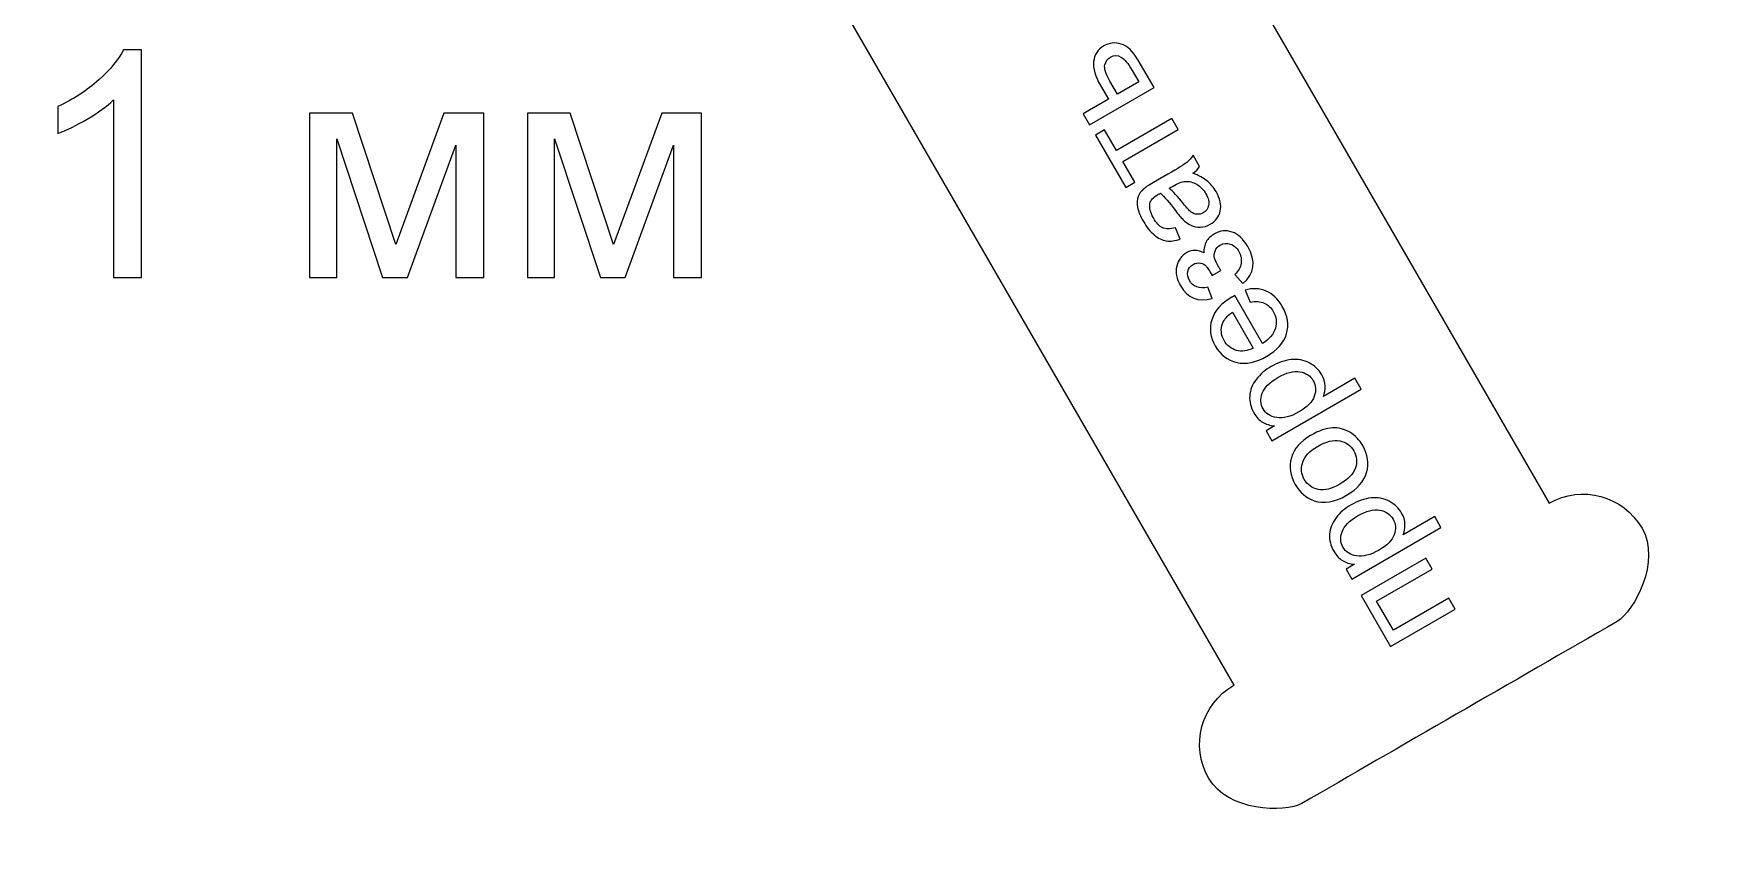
# Model space of a CAD drawing. Header units: millimetres. Extents: x -998 to 1016, y -1915 to 1914.
# Drawn here: x 763.2 to 837.3, y 1397.1 to 1432.8 of the extents above; entities that cross this region are included whole.
import ezdxf

# ---------------------------------------------------------------- set-up
doc = ezdxf.new("R2010")
doc.units = ezdxf.units.MM
doc.header["$MEASUREMENT"] = 0
doc.layers.add('layer 1', color=7, linetype='Continuous')

msp = doc.modelspace()

# ---------------------------------------------------------------- linework, layer by layer
at = {"layer": 'layer 1', "color": 231, "lineweight": 20}
for points, knots in [([(904.7245, 1396.4717), (868.826, 1334.2937), (789.3192, 1312.9899), (727.1412, 1348.8884), (727.1412, 1348.8884), (664.9632, 1384.7869), (643.6594, 1464.2937), (679.5579, 1526.4717), (679.5579, 1526.4717), (715.4564, 1588.6497), (794.9632, 1609.9535), (857.1412, 1574.055), (857.1412, 1574.055), (919.3192, 1538.1565), (940.623, 1458.6497), (904.7245, 1396.4717)], [0, 0, 0, 0, 0.2, 0.2, 0.2, 0.2, 0.4, 0.4, 0.4, 0.4, 0.6, 0.6, 0.6, 0.6, 1, 1, 1, 1]), ([(815.9603, 1518.743), (815.9603, 1518.743), (787.5224, 1469.4717), (787.5224, 1469.4717), (787.5224, 1469.4717), (787.5224, 1469.4717), (730.6331, 1469.4718), (730.6331, 1469.4718), (730.6331, 1469.4718), (730.6261, 1471.1226), (729.2878, 1472.4589), (727.6333, 1472.4589), (727.6333, 1472.4589), (725.9787, 1472.4589), (724.6333, 1470.3496), (724.6333, 1469.4588), (724.6333, 1469.4588), (724.6329, 1464.2341), (724.6331, 1458.247), (724.6333, 1453.4587), (724.6333, 1453.4587), (724.6332, 1452.5679), (725.9765, 1450.4586), (727.6332, 1450.4586), (727.6332, 1450.4586), (729.29, 1450.4586), (730.6333, 1451.8018), (730.6333, 1453.4586), (730.6333, 1453.4586), (730.6333, 1453.4586), (730.6331, 1453.4717), (730.6331, 1453.4717), (730.6331, 1453.4717), (730.6331, 1453.4717), (787.5224, 1453.4717), (787.5224, 1453.4717), (787.5224, 1453.4717), (787.5224, 1453.4717), (815.967, 1404.2041), (815.967, 1404.2041), (815.967, 1404.2041), (815.967, 1404.2041), (815.9556, 1404.1977), (815.9556, 1404.1977), (815.9556, 1404.1977), (814.5208, 1403.3693), (814.029, 1401.5344), (814.8574, 1400.0996), (814.8574, 1400.0996), (815.6858, 1398.6648), (818.1843, 1398.5562), (818.9557, 1399.0016), (818.9557, 1399.0016), (823.1027, 1401.3958), (828.2872, 1404.3896), (832.8122, 1407.0017), (832.8122, 1407.0017), (833.5835, 1407.447), (834.7376, 1409.6668), (833.9103, 1411.0997), (833.9103, 1411.0997), (833.083, 1412.5326), (831.2567, 1413.0235), (829.8235, 1412.2042), (829.8235, 1412.2042), (829.8235, 1412.2042), (801.3788, 1461.4718), (801.3788, 1461.4718), (801.3788, 1461.4718), (801.3788, 1461.4718), (829.8234, 1510.7391), (829.8234, 1510.7391), (829.8234, 1510.7391), (831.2582, 1509.9107), (833.0929, 1510.4024), (833.9214, 1511.8372), (833.9214, 1511.8372), (834.7498, 1513.272), (834.2582, 1515.1069), (832.8234, 1515.9352), (832.8234, 1515.9352), (832.8234, 1515.9352), (818.9669, 1523.9352), (818.9669, 1523.9352), (818.9669, 1523.9352), (817.5457, 1524.7805), (815.6831, 1524.2628), (814.8622, 1522.841), (814.8622, 1522.841), (814.0338, 1521.4062), (814.5255, 1519.5714), (815.9603, 1518.743)], [0, 0, 0, 0, 0.0416667, 0.0416667, 0.0416667, 0.0416667, 0.0833333, 0.0833333, 0.0833333, 0.0833333, 0.125, 0.125, 0.125, 0.125, 0.1666667, 0.1666667, 0.1666667, 0.1666667, 0.2083333, 0.2083333, 0.2083333, 0.2083333, 0.25, 0.25, 0.25, 0.25, 0.2916667, 0.2916667, 0.2916667, 0.2916667, 0.3333333, 0.3333333, 0.3333333, 0.3333333, 0.375, 0.375, 0.375, 0.375, 0.4166667, 0.4166667, 0.4166667, 0.4166667, 0.4583333, 0.4583333, 0.4583333, 0.4583333, 0.5, 0.5, 0.5, 0.5, 0.5416667, 0.5416667, 0.5416667, 0.5416667, 0.5833333, 0.5833333, 0.5833333, 0.5833333, 0.625, 0.625, 0.625, 0.625, 0.6666667, 0.6666667, 0.6666667, 0.6666667, 0.7083333, 0.7083333, 0.7083333, 0.7083333, 0.75, 0.75, 0.75, 0.75, 0.7916667, 0.7916667, 0.7916667, 0.7916667, 0.8333333, 0.8333333, 0.8333333, 0.8333333, 0.875, 0.875, 0.875, 0.875, 0.9166667, 0.9166667, 0.9166667, 0.9166667, 1, 1, 1, 1])]:
    msp.add_open_spline(points, degree=3, knots=knots, dxfattribs=at)
at = {"layer": 'layer 1', "color": 250}
for points, knots in [([(767.918, 1422.1332), (767.918, 1422.1332), (766.6924, 1422.1332), (766.6924, 1422.1332), (766.6924, 1422.1332), (766.6924, 1422.1332), (766.6924, 1429.9372), (766.6924, 1429.9372), (766.6924, 1429.9372), (766.3976, 1429.654), (766.0099, 1429.3731), (765.5318, 1429.0923), (765.5318, 1429.0923), (765.0536, 1428.8114), (764.6218, 1428.6002), (764.2412, 1428.4609), (764.2412, 1428.4609), (764.2412, 1428.4609), (764.2412, 1429.6447), (764.2412, 1429.6447), (764.2412, 1429.6447), (764.9259, 1429.965), (765.5248, 1430.355), (766.0378, 1430.8146), (766.0378, 1430.8146), (766.5508, 1431.2719), (766.9152, 1431.7153), (767.1288, 1432.147), (767.1288, 1432.147), (767.1288, 1432.147), (767.918, 1432.147), (767.918, 1432.147), (767.918, 1432.147), (767.918, 1432.147), (767.918, 1422.1332), (767.918, 1422.1332)], [0, 0, 0, 0, 0.1, 0.1, 0.1, 0.1, 0.2, 0.2, 0.2, 0.2, 0.3, 0.3, 0.3, 0.3, 0.4, 0.4, 0.4, 0.4, 0.5, 0.5, 0.5, 0.5, 0.6, 0.6, 0.6, 0.6, 0.7, 0.7, 0.7, 0.7, 0.8, 0.8, 0.8, 0.8, 1, 1, 1, 1]), ([(809.6121, 1428.842), (809.6121, 1428.842), (809.3352, 1429.3231), (809.3352, 1429.3231), (809.3352, 1429.3231), (809.3352, 1429.3231), (810.4427, 1429.9631), (810.4427, 1429.9631), (810.4427, 1429.9631), (810.4427, 1429.9631), (810.091, 1430.5716), (810.091, 1430.5716), (810.091, 1430.5716), (809.8626, 1430.9696), (809.7626, 1431.3191), (809.7931, 1431.6233), (809.7931, 1431.6233), (809.8226, 1431.9265), (809.9731, 1432.156), (810.2437, 1432.3129), (810.2437, 1432.3129), (810.4806, 1432.4497), (810.7353, 1432.4771), (811.007, 1432.3949), (811.007, 1432.3949), (811.2786, 1432.3129), (811.5281, 1432.0749), (811.7544, 1431.6823), (811.7544, 1431.6823), (811.7544, 1431.6823), (812.4493, 1430.48), (812.4493, 1430.48), (812.4493, 1430.48), (812.4493, 1430.48), (809.6121, 1428.842), (809.6121, 1428.842)], [0, 0, 0, 0, 0.1, 0.1, 0.1, 0.1, 0.2, 0.2, 0.2, 0.2, 0.3, 0.3, 0.3, 0.3, 0.4, 0.4, 0.4, 0.4, 0.5, 0.5, 0.5, 0.5, 0.6, 0.6, 0.6, 0.6, 0.7, 0.7, 0.7, 0.7, 0.8, 0.8, 0.8, 0.8, 1, 1, 1, 1]), ([(811.7755, 1430.7327), (811.7755, 1430.7327), (811.4849, 1431.237), (811.4849, 1431.237), (811.4849, 1431.237), (811.3091, 1431.5423), (811.146, 1431.737), (810.9964, 1431.8244), (810.9964, 1431.8244), (810.8459, 1431.9107), (810.6922, 1431.9086), (810.5333, 1431.8171), (810.5333, 1431.8171), (810.4111, 1431.7465), (810.329, 1431.6349), (810.288, 1431.4833), (810.288, 1431.4833), (810.2479, 1431.3317), (810.3226, 1431.0906), (810.5122, 1430.7622), (810.5122, 1430.7622), (810.5122, 1430.7622), (810.8407, 1430.1926), (810.8407, 1430.1926), (810.8407, 1430.1926), (810.8407, 1430.1926), (811.7755, 1430.7327), (811.7755, 1430.7327)], [0, 0, 0, 0, 0.125, 0.125, 0.125, 0.125, 0.25, 0.25, 0.25, 0.25, 0.375, 0.375, 0.375, 0.375, 0.5, 0.5, 0.5, 0.5, 0.625, 0.625, 0.625, 0.625, 0.75, 0.75, 0.75, 0.75, 1, 1, 1, 1]), ([(775.3135, 1429.3615), (775.3135, 1429.3615), (777.1983, 1429.3615), (777.1983, 1429.3615), (777.1983, 1429.3615), (777.1983, 1429.3615), (779.1087, 1423.577), (779.1087, 1423.577), (779.1087, 1423.577), (779.1087, 1423.577), (781.2234, 1429.3615), (781.2234, 1429.3615), (781.2234, 1429.3615), (781.2234, 1429.3615), (782.9736, 1429.3615), (782.9736, 1429.3615), (782.9736, 1429.3615), (782.9736, 1429.3615), (782.9736, 1422.1332), (782.9736, 1422.1332), (782.9736, 1422.1332), (782.9736, 1422.1332), (781.7479, 1422.1332), (781.7479, 1422.1332), (781.7479, 1422.1332), (781.7479, 1422.1332), (781.7479, 1427.9525), (781.7479, 1427.9525), (781.7479, 1427.9525), (781.7479, 1427.9525), (779.6194, 1422.1332), (779.6194, 1422.1332), (779.6194, 1422.1332), (779.6194, 1422.1332), (778.5238, 1422.1332), (778.5238, 1422.1332), (778.5238, 1422.1332), (778.5238, 1422.1332), (776.5112, 1428.2311), (776.5112, 1428.2311), (776.5112, 1428.2311), (776.5112, 1428.2311), (776.5112, 1422.1332), (776.5112, 1422.1332), (776.5112, 1422.1332), (776.5112, 1422.1332), (775.3135, 1422.1332), (775.3135, 1422.1332), (775.3135, 1422.1332), (775.3135, 1422.1332), (775.3135, 1429.3615), (775.3135, 1429.3615)], [0, 0, 0, 0, 0.0714286, 0.0714286, 0.0714286, 0.0714286, 0.1428571, 0.1428571, 0.1428571, 0.1428571, 0.2142857, 0.2142857, 0.2142857, 0.2142857, 0.2857143, 0.2857143, 0.2857143, 0.2857143, 0.3571429, 0.3571429, 0.3571429, 0.3571429, 0.4285714, 0.4285714, 0.4285714, 0.4285714, 0.5, 0.5, 0.5, 0.5, 0.5714286, 0.5714286, 0.5714286, 0.5714286, 0.6428571, 0.6428571, 0.6428571, 0.6428571, 0.7142857, 0.7142857, 0.7142857, 0.7142857, 0.7857143, 0.7857143, 0.7857143, 0.7857143, 0.8571429, 0.8571429, 0.8571429, 0.8571429, 1, 1, 1, 1]), ([(784.8886, 1429.3615), (784.8886, 1429.3615), (786.7734, 1429.3615), (786.7734, 1429.3615), (786.7734, 1429.3615), (786.7734, 1429.3615), (788.6838, 1423.577), (788.6838, 1423.577), (788.6838, 1423.577), (788.6838, 1423.577), (790.7985, 1429.3615), (790.7985, 1429.3615), (790.7985, 1429.3615), (790.7985, 1429.3615), (792.5487, 1429.3615), (792.5487, 1429.3615), (792.5487, 1429.3615), (792.5487, 1429.3615), (792.5487, 1422.1332), (792.5487, 1422.1332), (792.5487, 1422.1332), (792.5487, 1422.1332), (791.323, 1422.1332), (791.323, 1422.1332), (791.323, 1422.1332), (791.323, 1422.1332), (791.323, 1427.9525), (791.323, 1427.9525), (791.323, 1427.9525), (791.323, 1427.9525), (789.1945, 1422.1332), (789.1945, 1422.1332), (789.1945, 1422.1332), (789.1945, 1422.1332), (788.0989, 1422.1332), (788.0989, 1422.1332), (788.0989, 1422.1332), (788.0989, 1422.1332), (786.0863, 1428.2311), (786.0863, 1428.2311), (786.0863, 1428.2311), (786.0863, 1428.2311), (786.0863, 1422.1332), (786.0863, 1422.1332), (786.0863, 1422.1332), (786.0863, 1422.1332), (784.8886, 1422.1332), (784.8886, 1422.1332), (784.8886, 1422.1332), (784.8886, 1422.1332), (784.8886, 1429.3615), (784.8886, 1429.3615)], [0, 0, 0, 0, 0.0714286, 0.0714286, 0.0714286, 0.0714286, 0.1428571, 0.1428571, 0.1428571, 0.1428571, 0.2142857, 0.2142857, 0.2142857, 0.2142857, 0.2857143, 0.2857143, 0.2857143, 0.2857143, 0.3571429, 0.3571429, 0.3571429, 0.3571429, 0.4285714, 0.4285714, 0.4285714, 0.4285714, 0.5, 0.5, 0.5, 0.5, 0.5714286, 0.5714286, 0.5714286, 0.5714286, 0.6428571, 0.6428571, 0.6428571, 0.6428571, 0.7142857, 0.7142857, 0.7142857, 0.7142857, 0.7857143, 0.7857143, 0.7857143, 0.7857143, 0.8571429, 0.8571429, 0.8571429, 0.8571429, 1, 1, 1, 1]), ([(811.2039, 1426.0859), (811.2039, 1426.0859), (809.8732, 1428.3905), (809.8732, 1428.3905), (809.8732, 1428.3905), (809.8732, 1428.3905), (810.2711, 1428.6199), (810.2711, 1428.6199), (810.2711, 1428.6199), (810.2711, 1428.6199), (810.7985, 1427.7072), (810.7985, 1427.7072), (810.7985, 1427.7072), (810.7985, 1427.7072), (813.2367, 1429.1147), (813.2367, 1429.1147), (813.2367, 1429.1147), (813.2367, 1429.1147), (813.5125, 1428.6368), (813.5125, 1428.6368), (813.5125, 1428.6368), (813.5125, 1428.6368), (811.0743, 1427.2292), (811.0743, 1427.2292), (811.0743, 1427.2292), (811.0743, 1427.2292), (811.6018, 1426.3155), (811.6018, 1426.3155), (811.6018, 1426.3155), (811.6018, 1426.3155), (811.2039, 1426.0859), (811.2039, 1426.0859)], [0, 0, 0, 0, 0.1111111, 0.1111111, 0.1111111, 0.1111111, 0.2222222, 0.2222222, 0.2222222, 0.2222222, 0.3333333, 0.3333333, 0.3333333, 0.3333333, 0.4444444, 0.4444444, 0.4444444, 0.4444444, 0.5555556, 0.5555556, 0.5555556, 0.5555556, 0.6666667, 0.6666667, 0.6666667, 0.6666667, 0.7777778, 0.7777778, 0.7777778, 0.7777778, 1, 1, 1, 1]), ([(814.1594, 1426.7097), (814.4131, 1426.6191), (814.6195, 1426.5096), (814.7763, 1426.3802), (814.7763, 1426.3802), (814.9342, 1426.2517), (815.0669, 1426.0928), (815.1764, 1425.9044), (815.1764, 1425.9044), (815.3564, 1425.5927), (815.4185, 1425.3095), (815.3628, 1425.0537), (815.3628, 1425.0537), (815.307, 1424.799), (815.1606, 1424.6031), (814.9237, 1424.4663), (814.9237, 1424.4663), (814.7848, 1424.3852), (814.6394, 1424.3442), (814.4889, 1424.341), (814.4889, 1424.341), (814.3373, 1424.3379), (814.1973, 1424.3673), (814.0689, 1424.4294), (814.0689, 1424.4294), (813.9405, 1424.4915), (813.8215, 1424.5768), (813.7109, 1424.6842), (813.7109, 1424.6842), (813.632, 1424.7642), (813.5256, 1424.8937), (813.393, 1425.0706), (813.393, 1425.0706), (813.1224, 1425.4317), (812.9024, 1425.6853), (812.7319, 1425.8317), (812.7319, 1425.8317), (812.6656, 1425.7959), (812.6224, 1425.7727), (812.6045, 1425.7622), (812.6045, 1425.7622), (812.4087, 1425.6496), (812.2971, 1425.5243), (812.2697, 1425.3874), (812.2697, 1425.3874), (812.2318, 1425.2011), (812.2823, 1424.9874), (812.4223, 1424.7453), (812.4223, 1424.7453), (812.5529, 1424.5189), (812.6887, 1424.3747), (812.8309, 1424.3136), (812.8309, 1424.3136), (812.9719, 1424.2515), (813.1583, 1424.2526), (813.3899, 1424.3168), (813.3899, 1424.3168), (813.3899, 1424.3168), (813.5973, 1423.8104), (813.5973, 1423.8104), (813.5973, 1423.8104), (813.3709, 1423.7367), (813.1677, 1423.7125), (812.9877, 1423.7398), (812.9877, 1423.7398), (812.8077, 1423.7662), (812.6298, 1423.8525), (812.4561, 1423.9988), (812.4561, 1423.9988), (812.2824, 1424.1462), (812.1255, 1424.341), (811.9844, 1424.5852), (811.9844, 1424.5852), (811.8444, 1424.8274), (811.7602, 1425.04), (811.7296, 1425.2243), (811.7296, 1425.2243), (811.6991, 1425.4085), (811.7065, 1425.5611), (811.7518, 1425.6833), (811.7518, 1425.6833), (811.797, 1425.8043), (811.877, 1425.917), (811.9929, 1426.0211), (811.9929, 1426.0211), (812.0655, 1426.0843), (812.2086, 1426.178), (812.4224, 1426.3012), (812.4224, 1426.3012), (812.4224, 1426.3012), (813.0624, 1426.6718), (813.0624, 1426.6718), (813.0624, 1426.6718), (813.5098, 1426.9297), (813.7868, 1427.1024), (813.8931, 1427.1918), (813.8931, 1427.1918), (813.9994, 1427.2803), (814.0899, 1427.3866), (814.1637, 1427.5098), (814.1637, 1427.5098), (814.1637, 1427.5098), (814.4531, 1427.0076), (814.4531, 1427.0076), (814.4531, 1427.0076), (814.3826, 1426.9002), (814.2846, 1426.8013), (814.1594, 1426.7097)], [0, 0, 0, 0, 0.0357143, 0.0357143, 0.0357143, 0.0357143, 0.0714286, 0.0714286, 0.0714286, 0.0714286, 0.1071429, 0.1071429, 0.1071429, 0.1071429, 0.1428571, 0.1428571, 0.1428571, 0.1428571, 0.1785714, 0.1785714, 0.1785714, 0.1785714, 0.2142857, 0.2142857, 0.2142857, 0.2142857, 0.25, 0.25, 0.25, 0.25, 0.2857143, 0.2857143, 0.2857143, 0.2857143, 0.3214286, 0.3214286, 0.3214286, 0.3214286, 0.3571429, 0.3571429, 0.3571429, 0.3571429, 0.3928571, 0.3928571, 0.3928571, 0.3928571, 0.4285714, 0.4285714, 0.4285714, 0.4285714, 0.4642857, 0.4642857, 0.4642857, 0.4642857, 0.5, 0.5, 0.5, 0.5, 0.5357143, 0.5357143, 0.5357143, 0.5357143, 0.5714286, 0.5714286, 0.5714286, 0.5714286, 0.6071429, 0.6071429, 0.6071429, 0.6071429, 0.6428571, 0.6428571, 0.6428571, 0.6428571, 0.6785714, 0.6785714, 0.6785714, 0.6785714, 0.7142857, 0.7142857, 0.7142857, 0.7142857, 0.75, 0.75, 0.75, 0.75, 0.7857143, 0.7857143, 0.7857143, 0.7857143, 0.8214286, 0.8214286, 0.8214286, 0.8214286, 0.8571429, 0.8571429, 0.8571429, 0.8571429, 0.8928571, 0.8928571, 0.8928571, 0.8928571, 0.9285714, 0.9285714, 0.9285714, 0.9285714, 1, 1, 1, 1]), ([(813.1087, 1426.0496), (813.2804, 1425.9159), (813.492, 1425.6896), (813.7436, 1425.3695), (813.7436, 1425.3695), (813.8857, 1425.1874), (813.9994, 1425.0663), (814.0815, 1425.0053), (814.0815, 1425.0053), (814.1647, 1424.9442), (814.2531, 1424.9105), (814.3479, 1424.9063), (814.3479, 1424.9063), (814.4416, 1424.901), (814.531, 1424.9231), (814.6141, 1424.9705), (814.6141, 1424.9705), (814.7426, 1425.0453), (814.8216, 1425.1548), (814.8511, 1425.3011), (814.8511, 1425.3011), (814.8806, 1425.4475), (814.8416, 1425.6148), (814.7332, 1425.8011), (814.7332, 1425.8011), (814.6268, 1425.9864), (814.4911, 1426.1285), (814.3268, 1426.2254), (814.3268, 1426.2254), (814.1615, 1426.3234), (813.99, 1426.3654), (813.8099, 1426.3518), (813.8099, 1426.3518), (813.672, 1426.3402), (813.4973, 1426.2738), (813.2846, 1426.1517), (813.2846, 1426.1517), (813.2846, 1426.1517), (813.1087, 1426.0496), (813.1087, 1426.0496)], [0, 0, 0, 0, 0.0909091, 0.0909091, 0.0909091, 0.0909091, 0.1818182, 0.1818182, 0.1818182, 0.1818182, 0.2727273, 0.2727273, 0.2727273, 0.2727273, 0.3636364, 0.3636364, 0.3636364, 0.3636364, 0.4545455, 0.4545455, 0.4545455, 0.4545455, 0.5454545, 0.5454545, 0.5454545, 0.5454545, 0.6363636, 0.6363636, 0.6363636, 0.6363636, 0.7272727, 0.7272727, 0.7272727, 0.7272727, 0.8181818, 0.8181818, 0.8181818, 0.8181818, 1, 1, 1, 1]), ([(815.3811, 1422.4403), (815.3811, 1422.4403), (815.0043, 1422.2224), (815.0043, 1422.2224), (815.0043, 1422.2224), (814.8853, 1422.4245), (814.7979, 1422.5582), (814.741, 1422.6235), (814.741, 1422.6235), (814.6842, 1422.6898), (814.601, 1422.7351), (814.4915, 1422.7593), (814.4915, 1422.7593), (814.3821, 1422.7845), (814.2747, 1422.7656), (814.1673, 1422.7045), (814.1673, 1422.7045), (814.0378, 1422.6287), (813.9588, 1422.5256), (813.9315, 1422.3951), (813.9315, 1422.3951), (813.903, 1422.2634), (813.9294, 1422.1298), (814.0083, 1421.9929), (814.0083, 1421.9929), (814.1652, 1421.7224), (814.4336, 1421.6244), (814.8148, 1421.7002), (814.8148, 1421.7002), (814.8148, 1421.7002), (815.0043, 1421.2002), (815.0043, 1421.2002), (815.0043, 1421.2002), (814.3894, 1421.0349), (813.9252, 1421.2244), (813.6104, 1421.7697), (813.6104, 1421.7697), (813.4357, 1422.0729), (813.3809, 1422.3572), (813.4472, 1422.6246), (813.4472, 1422.6246), (813.5136, 1422.892), (813.662, 1423.092), (813.8915, 1423.2246), (813.8915, 1423.2246), (814.1231, 1423.3583), (814.3726, 1423.3531), (814.6389, 1423.2078), (814.6389, 1423.2078), (814.6337, 1423.3941), (814.6695, 1423.5573), (814.7463, 1423.6973), (814.7463, 1423.6973), (814.8232, 1423.8373), (814.9431, 1423.9531), (815.1053, 1424.0469), (815.1053, 1424.0469), (815.3601, 1424.1942), (815.6201, 1424.2205), (815.8854, 1424.1268), (815.8854, 1424.1268), (816.1507, 1424.0331), (816.3792, 1423.8194), (816.5718, 1423.4868), (816.5718, 1423.4868), (816.9444, 1422.8404), (816.8739, 1422.2993), (816.3581, 1421.8645), (816.3581, 1421.8645), (816.3581, 1421.8645), (816.0012, 1422.2603), (816.0012, 1422.2603), (816.0012, 1422.2603), (816.1591, 1422.4056), (816.2518, 1422.5709), (816.2791, 1422.7541), (816.2791, 1422.7541), (816.3065, 1422.9361), (816.2728, 1423.1089), (816.1801, 1423.2709), (816.1801, 1423.2709), (816.0864, 1423.4331), (815.9623, 1423.5415), (815.8085, 1423.5962), (815.8085, 1423.5962), (815.6548, 1423.651), (815.5064, 1423.6373), (815.3643, 1423.5552), (815.3643, 1423.5552), (815.2537, 1423.492), (815.1769, 1423.4026), (815.1337, 1423.2868), (815.1337, 1423.2868), (815.0916, 1423.172), (815.0821, 1423.0709), (815.1053, 1422.9825), (815.1053, 1422.9825), (815.1295, 1422.894), (815.199, 1422.7488), (815.3159, 1422.5477), (815.3159, 1422.5477), (815.3243, 1422.5319), (815.3463, 1422.4961), (815.3811, 1422.4403)], [0, 0, 0, 0, 0.037037, 0.037037, 0.037037, 0.037037, 0.0740741, 0.0740741, 0.0740741, 0.0740741, 0.1111111, 0.1111111, 0.1111111, 0.1111111, 0.1481481, 0.1481481, 0.1481481, 0.1481481, 0.1851852, 0.1851852, 0.1851852, 0.1851852, 0.2222222, 0.2222222, 0.2222222, 0.2222222, 0.2592593, 0.2592593, 0.2592593, 0.2592593, 0.2962963, 0.2962963, 0.2962963, 0.2962963, 0.3333333, 0.3333333, 0.3333333, 0.3333333, 0.3703704, 0.3703704, 0.3703704, 0.3703704, 0.4074074, 0.4074074, 0.4074074, 0.4074074, 0.4444444, 0.4444444, 0.4444444, 0.4444444, 0.4814815, 0.4814815, 0.4814815, 0.4814815, 0.5185185, 0.5185185, 0.5185185, 0.5185185, 0.5555556, 0.5555556, 0.5555556, 0.5555556, 0.5925926, 0.5925926, 0.5925926, 0.5925926, 0.6296296, 0.6296296, 0.6296296, 0.6296296, 0.6666667, 0.6666667, 0.6666667, 0.6666667, 0.7037037, 0.7037037, 0.7037037, 0.7037037, 0.7407407, 0.7407407, 0.7407407, 0.7407407, 0.7777778, 0.7777778, 0.7777778, 0.7777778, 0.8148148, 0.8148148, 0.8148148, 0.8148148, 0.8518519, 0.8518519, 0.8518519, 0.8518519, 0.8888889, 0.8888889, 0.8888889, 0.8888889, 0.9259259, 0.9259259, 0.9259259, 0.9259259, 1, 1, 1, 1]), ([(816.6786, 1421.0448), (816.6786, 1421.0448), (816.4523, 1421.5775), (816.4523, 1421.5775), (816.4523, 1421.5775), (816.7881, 1421.666), (817.0976, 1421.6513), (817.3797, 1421.5323), (817.3797, 1421.5323), (817.663, 1421.4122), (817.8988, 1421.188), (818.0893, 1420.8585), (818.0893, 1420.8585), (818.3283, 1420.4437), (818.3903, 1420.0416), (818.2757, 1419.651), (818.2757, 1419.651), (818.1609, 1419.2604), (817.8725, 1418.932), (817.4113, 1418.6656), (817.4113, 1418.6656), (816.9333, 1418.3898), (816.4923, 1418.2993), (816.087, 1418.3919), (816.087, 1418.3919), (815.6816, 1418.4856), (815.3658, 1418.7288), (815.1395, 1419.1204), (815.1395, 1419.1204), (814.9205, 1419.4994), (814.871, 1419.8837), (814.99, 1420.2731), (814.99, 1420.2731), (815.11, 1420.6627), (815.4038, 1420.9933), (815.8722, 1421.2627), (815.8722, 1421.2627), (815.9007, 1421.2796), (815.9438, 1421.3038), (816.0017, 1421.3344), (816.0017, 1421.3344), (816.0017, 1421.3344), (817.2228, 1419.2194), (817.2228, 1419.2194), (817.2228, 1419.2194), (817.524, 1419.4173), (817.7124, 1419.6426), (817.7861, 1419.8963), (817.7861, 1419.8963), (817.8598, 1420.1511), (817.8293, 1420.3964), (817.6924, 1420.6332), (817.6924, 1420.6332), (817.5903, 1420.8091), (817.4576, 1420.9333), (817.2924, 1421.0049), (817.2924, 1421.0049), (817.1281, 1421.0754), (816.9239, 1421.0891), (816.6786, 1421.0448)], [0, 0, 0, 0, 0.0625, 0.0625, 0.0625, 0.0625, 0.125, 0.125, 0.125, 0.125, 0.1875, 0.1875, 0.1875, 0.1875, 0.25, 0.25, 0.25, 0.25, 0.3125, 0.3125, 0.3125, 0.3125, 0.375, 0.375, 0.375, 0.375, 0.4375, 0.4375, 0.4375, 0.4375, 0.5, 0.5, 0.5, 0.5, 0.5625, 0.5625, 0.5625, 0.5625, 0.625, 0.625, 0.625, 0.625, 0.6875, 0.6875, 0.6875, 0.6875, 0.75, 0.75, 0.75, 0.75, 0.8125, 0.8125, 0.8125, 0.8125, 0.875, 0.875, 0.875, 0.875, 1, 1, 1, 1]), ([(816.8123, 1419.0172), (816.8123, 1419.0172), (815.8974, 1420.6017), (815.8974, 1420.6017), (815.8974, 1420.6017), (815.6711, 1420.4427), (815.5279, 1420.2784), (815.4658, 1420.11), (815.4658, 1420.11), (815.369, 1419.8499), (815.391, 1419.5973), (815.5322, 1419.3541), (815.5322, 1419.3541), (815.6595, 1419.1331), (815.8406, 1418.9899), (816.0754, 1418.9246), (816.0754, 1418.9246), (816.3102, 1418.8593), (816.5555, 1418.8909), (816.8123, 1419.0172)], [0, 0, 0, 0, 0.1666667, 0.1666667, 0.1666667, 0.1666667, 0.3333333, 0.3333333, 0.3333333, 0.3333333, 0.5, 0.5, 0.5, 0.5, 0.6666667, 0.6666667, 0.6666667, 0.6666667, 1, 1, 1, 1]), ([(821.5565, 1417.2161), (821.5565, 1417.2161), (817.6329, 1414.9506), (817.6329, 1414.9506), (817.6329, 1414.9506), (817.6329, 1414.9506), (817.3802, 1415.3885), (817.3802, 1415.3885), (817.3802, 1415.3885), (817.3802, 1415.3885), (817.7487, 1415.6011), (817.7487, 1415.6011), (817.7487, 1415.6011), (817.5445, 1415.6212), (817.3687, 1415.6748), (817.2223, 1415.7633), (817.2223, 1415.7633), (817.0749, 1415.8517), (816.9475, 1415.9886), (816.8402, 1416.1738), (816.8402, 1416.1738), (816.7012, 1416.416), (816.6402, 1416.6655), (816.6581, 1416.9234), (816.6581, 1416.9234), (816.6749, 1417.1803), (816.7707, 1417.4214), (816.9434, 1417.6466), (816.9434, 1417.6466), (817.116, 1417.8719), (817.337, 1418.0635), (817.6077, 1418.2194), (817.6077, 1418.2194), (817.8982, 1418.3867), (818.1898, 1418.4857), (818.4814, 1418.5163), (818.4814, 1418.5163), (818.7741, 1418.5457), (819.0393, 1418.4973), (819.2783, 1418.3699), (819.2783, 1418.3699), (819.5163, 1418.2436), (819.6995, 1418.0699), (819.8258, 1417.8509), (819.8258, 1417.8509), (819.9184, 1417.6909), (819.9669, 1417.5278), (819.9732, 1417.3614), (819.9732, 1417.3614), (819.9785, 1417.1951), (819.9542, 1417.0413), (819.8974, 1416.8992), (819.8974, 1416.8992), (819.8974, 1416.8992), (821.2786, 1417.6962), (821.2786, 1417.6962), (821.2786, 1417.6962), (821.2786, 1417.6962), (821.5565, 1417.2161), (821.5565, 1417.2161)], [0, 0, 0, 0, 0.0625, 0.0625, 0.0625, 0.0625, 0.125, 0.125, 0.125, 0.125, 0.1875, 0.1875, 0.1875, 0.1875, 0.25, 0.25, 0.25, 0.25, 0.3125, 0.3125, 0.3125, 0.3125, 0.375, 0.375, 0.375, 0.375, 0.4375, 0.4375, 0.4375, 0.4375, 0.5, 0.5, 0.5, 0.5, 0.5625, 0.5625, 0.5625, 0.5625, 0.625, 0.625, 0.625, 0.625, 0.6875, 0.6875, 0.6875, 0.6875, 0.75, 0.75, 0.75, 0.75, 0.8125, 0.8125, 0.8125, 0.8125, 0.875, 0.875, 0.875, 0.875, 1, 1, 1, 1]), ([(818.8151, 1416.2138), (819.1805, 1416.4244), (819.4079, 1416.654), (819.4973, 1416.9024), (819.4973, 1416.9024), (819.5858, 1417.1518), (819.57, 1417.3804), (819.4489, 1417.5908), (819.4489, 1417.5908), (819.3258, 1417.8046), (819.1289, 1417.9352), (818.8604, 1417.9836), (818.8604, 1417.9836), (818.592, 1418.0309), (818.2677, 1417.9456), (817.8887, 1417.7266), (817.8887, 1417.7266), (817.5276, 1417.5183), (817.2992, 1417.2877), (817.2055, 1417.035), (817.2055, 1417.035), (817.1118, 1416.7823), (817.1244, 1416.5528), (817.2434, 1416.3466), (817.2434, 1416.3466), (817.3613, 1416.1412), (817.5623, 1416.0149), (817.8445, 1415.9686), (817.8445, 1415.9686), (818.1267, 1415.9212), (818.4509, 1416.0033), (818.8151, 1416.2138)], [0, 0, 0, 0, 0.1111111, 0.1111111, 0.1111111, 0.1111111, 0.2222222, 0.2222222, 0.2222222, 0.2222222, 0.3333333, 0.3333333, 0.3333333, 0.3333333, 0.4444444, 0.4444444, 0.4444444, 0.4444444, 0.5555556, 0.5555556, 0.5555556, 0.5555556, 0.6666667, 0.6666667, 0.6666667, 0.6666667, 0.7777778, 0.7777778, 0.7777778, 0.7777778, 1, 1, 1, 1]), ([(820.9106, 1412.5483), (820.3853, 1412.2452), (819.9126, 1412.1661), (819.4905, 1412.3125), (819.4905, 1412.3125), (819.1399, 1412.4346), (818.863, 1412.6715), (818.6609, 1413.022), (818.6609, 1413.022), (818.4356, 1413.4126), (818.3788, 1413.8042), (818.4914, 1414.2001), (818.4914, 1414.2001), (818.6041, 1414.5948), (818.8862, 1414.9223), (819.3368, 1415.1823), (819.3368, 1415.1823), (819.701, 1415.3928), (820.02, 1415.5045), (820.2927, 1415.516), (820.2927, 1415.516), (820.5653, 1415.5266), (820.8191, 1415.4613), (821.0559, 1415.3192), (821.0559, 1415.3192), (821.2928, 1415.1759), (821.4823, 1414.9812), (821.6254, 1414.7338), (821.6254, 1414.7338), (821.8549, 1414.3369), (821.9129, 1413.9422), (821.7991, 1413.5506), (821.7991, 1413.5506), (821.6865, 1413.1589), (821.3896, 1412.8241), (820.9106, 1412.5483)], [0, 0, 0, 0, 0.1, 0.1, 0.1, 0.1, 0.2, 0.2, 0.2, 0.2, 0.3, 0.3, 0.3, 0.3, 0.4, 0.4, 0.4, 0.4, 0.5, 0.5, 0.5, 0.5, 0.6, 0.6, 0.6, 0.6, 0.7, 0.7, 0.7, 0.7, 0.8, 0.8, 0.8, 0.8, 1, 1, 1, 1]), ([(820.6253, 1413.042), (820.9885, 1413.2516), (821.2149, 1413.4884), (821.3044, 1413.7506), (821.3044, 1413.7506), (821.3938, 1414.0138), (821.3686, 1414.2653), (821.2296, 1414.5054), (821.2296, 1414.5054), (821.0917, 1414.7443), (820.8864, 1414.8906), (820.6137, 1414.9444), (820.6137, 1414.9444), (820.34, 1414.998), (820.0179, 1414.917), (819.6453, 1414.7022), (819.6453, 1414.7022), (819.2946, 1414.5001), (819.0746, 1414.2664), (818.9862, 1414.0032), (818.9862, 1414.0032), (818.8977, 1413.739), (818.9219, 1413.4884), (819.0588, 1413.2515), (819.0588, 1413.2515), (819.1967, 1413.0115), (819.402, 1412.8641), (819.6737, 1412.8094), (819.6737, 1412.8094), (819.9452, 1412.7547), (820.2621, 1412.8325), (820.6253, 1413.042)], [0, 0, 0, 0, 0.1111111, 0.1111111, 0.1111111, 0.1111111, 0.2222222, 0.2222222, 0.2222222, 0.2222222, 0.3333333, 0.3333333, 0.3333333, 0.3333333, 0.4444444, 0.4444444, 0.4444444, 0.4444444, 0.5555556, 0.5555556, 0.5555556, 0.5555556, 0.6666667, 0.6666667, 0.6666667, 0.6666667, 0.7777778, 0.7777778, 0.7777778, 0.7777778, 1, 1, 1, 1]), ([(825.0695, 1411.1314), (825.0695, 1411.1314), (821.1459, 1408.8659), (821.1459, 1408.8659), (821.1459, 1408.8659), (821.1459, 1408.8659), (820.8932, 1409.3038), (820.8932, 1409.3038), (820.8932, 1409.3038), (820.8932, 1409.3038), (821.2617, 1409.5165), (821.2617, 1409.5165), (821.2617, 1409.5165), (821.0575, 1409.5365), (820.8817, 1409.5902), (820.7353, 1409.6786), (820.7353, 1409.6786), (820.5879, 1409.767), (820.4605, 1409.9039), (820.3532, 1410.0892), (820.3532, 1410.0892), (820.2142, 1410.3313), (820.1532, 1410.5808), (820.1711, 1410.8387), (820.1711, 1410.8387), (820.1879, 1411.0957), (820.2837, 1411.3367), (820.4564, 1411.5619), (820.4564, 1411.5619), (820.629, 1411.7873), (820.85, 1411.9788), (821.1207, 1412.1347), (821.1207, 1412.1347), (821.4112, 1412.302), (821.7028, 1412.401), (821.9944, 1412.4316), (821.9944, 1412.4316), (822.2871, 1412.461), (822.5523, 1412.4126), (822.7913, 1412.2852), (822.7913, 1412.2852), (823.0293, 1412.1589), (823.2125, 1411.9852), (823.3388, 1411.7662), (823.3388, 1411.7662), (823.4314, 1411.6062), (823.4799, 1411.4431), (823.4862, 1411.2767), (823.4862, 1411.2767), (823.4915, 1411.1104), (823.4672, 1410.9566), (823.4104, 1410.8145), (823.4104, 1410.8145), (823.4104, 1410.8145), (824.7916, 1411.6115), (824.7916, 1411.6115), (824.7916, 1411.6115), (824.7916, 1411.6115), (825.0695, 1411.1314), (825.0695, 1411.1314)], [0, 0, 0, 0, 0.0625, 0.0625, 0.0625, 0.0625, 0.125, 0.125, 0.125, 0.125, 0.1875, 0.1875, 0.1875, 0.1875, 0.25, 0.25, 0.25, 0.25, 0.3125, 0.3125, 0.3125, 0.3125, 0.375, 0.375, 0.375, 0.375, 0.4375, 0.4375, 0.4375, 0.4375, 0.5, 0.5, 0.5, 0.5, 0.5625, 0.5625, 0.5625, 0.5625, 0.625, 0.625, 0.625, 0.625, 0.6875, 0.6875, 0.6875, 0.6875, 0.75, 0.75, 0.75, 0.75, 0.8125, 0.8125, 0.8125, 0.8125, 0.875, 0.875, 0.875, 0.875, 1, 1, 1, 1]), ([(822.3281, 1410.1292), (822.6935, 1410.3397), (822.9209, 1410.5693), (823.0103, 1410.8177), (823.0103, 1410.8177), (823.0988, 1411.0671), (823.083, 1411.2957), (822.9619, 1411.5061), (822.9619, 1411.5061), (822.8388, 1411.7199), (822.6419, 1411.8505), (822.3734, 1411.8989), (822.3734, 1411.8989), (822.105, 1411.9462), (821.7807, 1411.8609), (821.4017, 1411.6419), (821.4017, 1411.6419), (821.0406, 1411.4336), (820.8122, 1411.203), (820.7185, 1410.9503), (820.7185, 1410.9503), (820.6248, 1410.6976), (820.6374, 1410.4681), (820.7564, 1410.2619), (820.7564, 1410.2619), (820.8743, 1410.0565), (821.0753, 1409.9302), (821.3575, 1409.8839), (821.3575, 1409.8839), (821.6397, 1409.8365), (821.9639, 1409.9186), (822.3281, 1410.1292)], [0, 0, 0, 0, 0.1111111, 0.1111111, 0.1111111, 0.1111111, 0.2222222, 0.2222222, 0.2222222, 0.2222222, 0.3333333, 0.3333333, 0.3333333, 0.3333333, 0.4444444, 0.4444444, 0.4444444, 0.4444444, 0.5555556, 0.5555556, 0.5555556, 0.5555556, 0.6666667, 0.6666667, 0.6666667, 0.6666667, 0.7777778, 0.7777778, 0.7777778, 0.7777778, 1, 1, 1, 1]), ([(822.854, 1405.9059), (822.854, 1405.9059), (821.5623, 1408.144), (821.5623, 1408.144), (821.5623, 1408.144), (821.5623, 1408.144), (824.3984, 1409.7821), (824.3984, 1409.7821), (824.3984, 1409.7821), (824.3984, 1409.7821), (824.6763, 1409.302), (824.6763, 1409.302), (824.6763, 1409.302), (824.6763, 1409.302), (822.2371, 1407.8934), (822.2371, 1407.8934), (822.2371, 1407.8934), (822.2371, 1407.8934), (822.9751, 1406.6164), (822.9751, 1406.6164), (822.9751, 1406.6164), (822.9751, 1406.6164), (825.4132, 1408.025), (825.4132, 1408.025), (825.4132, 1408.025), (825.4132, 1408.025), (825.6912, 1407.5439), (825.6912, 1407.5439), (825.6912, 1407.5439), (825.6912, 1407.5439), (822.854, 1405.9059), (822.854, 1405.9059)], [0, 0, 0, 0, 0.1111111, 0.1111111, 0.1111111, 0.1111111, 0.2222222, 0.2222222, 0.2222222, 0.2222222, 0.3333333, 0.3333333, 0.3333333, 0.3333333, 0.4444444, 0.4444444, 0.4444444, 0.4444444, 0.5555556, 0.5555556, 0.5555556, 0.5555556, 0.6666667, 0.6666667, 0.6666667, 0.6666667, 0.7777778, 0.7777778, 0.7777778, 0.7777778, 1, 1, 1, 1])]:
    msp.add_open_spline(points, degree=3, knots=knots, dxfattribs=at)

doc.saveas('drawing.dxf')
